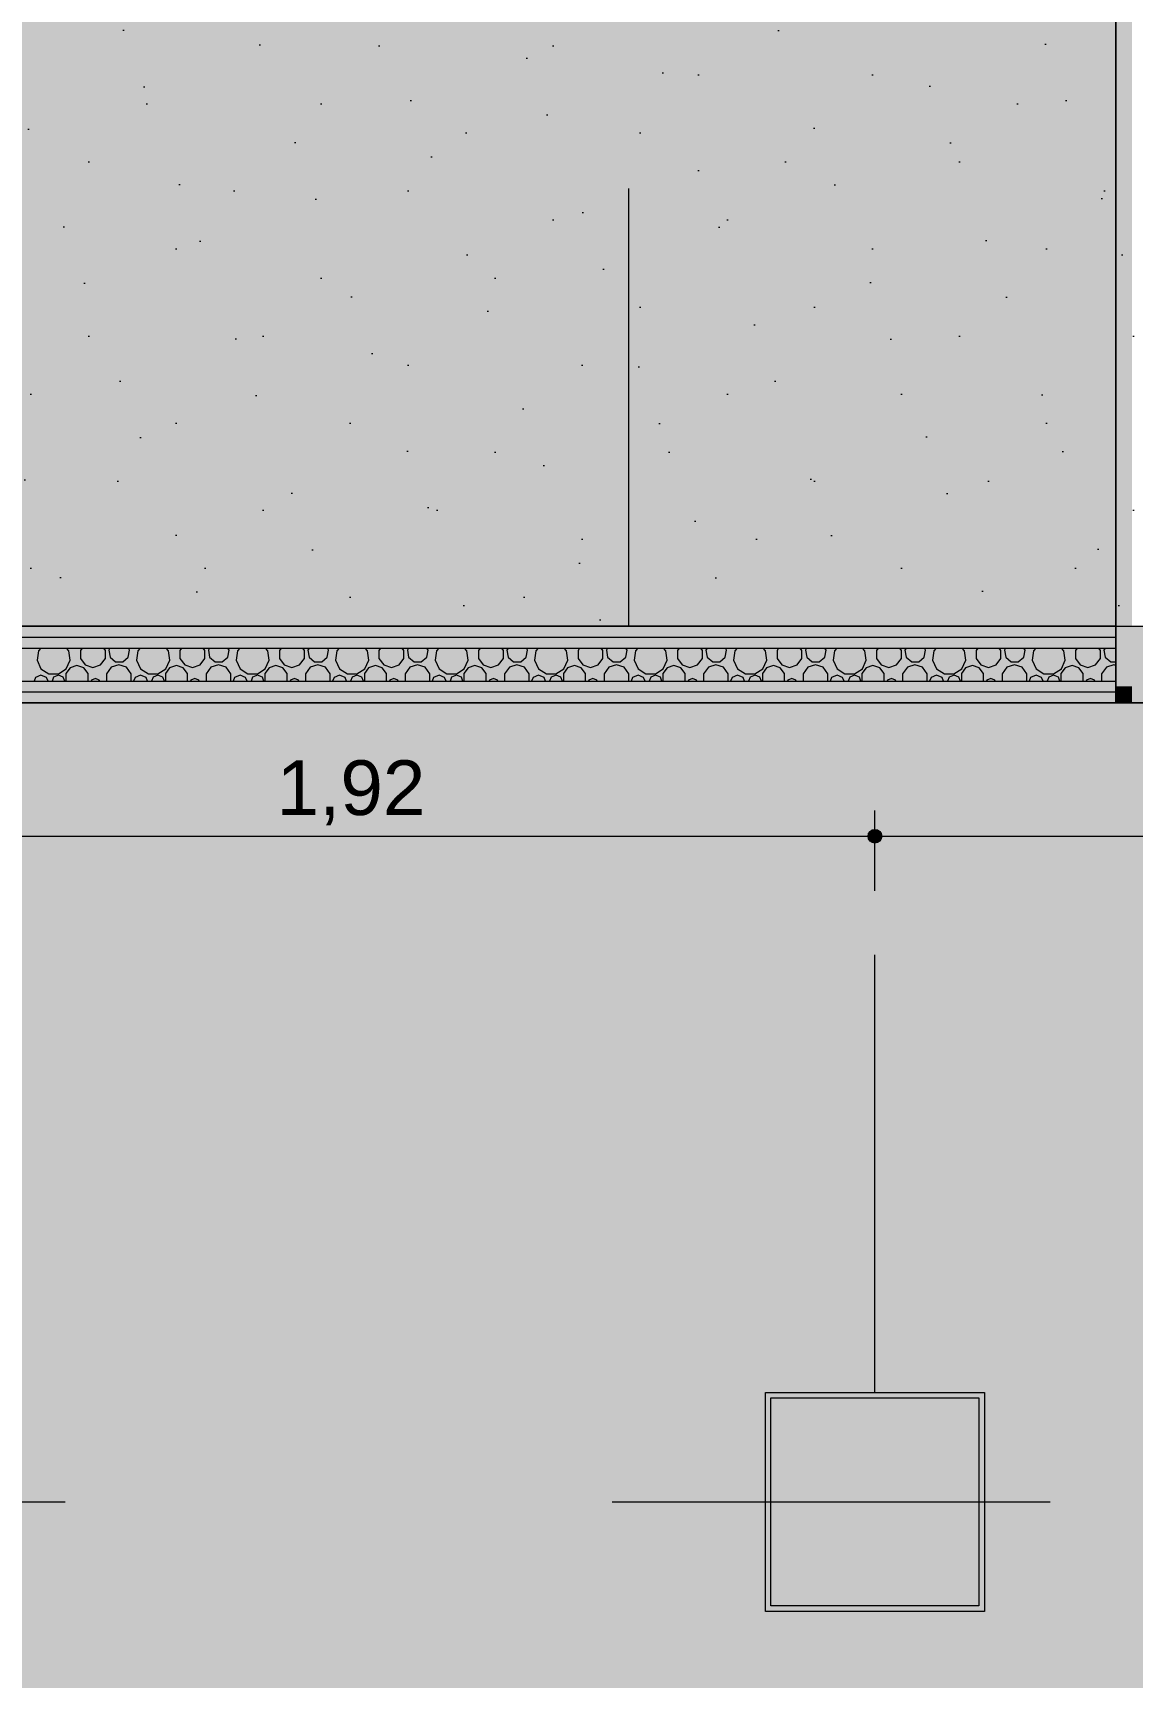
# Model space of a CAD drawing. Header units: metres. Extents: x -77 to -41.1, y -68 to -27.7.
# Drawn here: x -47.673 to -45.664, y -39.02 to -36.016 of the extents above; entities that cross this region are included whole.
import ezdxf

# ---------------------------------------------------------------- set-up
doc = ezdxf.new("R2010")
doc.units = ezdxf.units.M
doc.header["$MEASUREMENT"] = 0
doc.linetypes.add('AStair_dashed', pattern=[1.8, 0.8, -1])
for name, color, linetype in [('COTAS FORRO.EXEC', 7, 'Continuous'), ('FORRO.EXEC', 7, 'Continuous'), ('LUMINOTÉCNICA', 7, 'Continuous'), ('PAREDE CONSTRUIR', 7, 'Continuous')]:
    doc.layers.add(name, color=color, linetype=linetype)
for name, color, linetype, lineweight, true_color in [('COTAS FORRO.EXEC_Caneta_No__25', 7, 'Continuous', 13, 0x982312), ('LAJES.EST_Caneta_No__18', 7, 'Continuous', 0, 0xdfdfdf), ('LAJES.EST_Caneta_No__254', 7, 'Continuous', 0, 0xd1c9ad), ('LUMINOTÉCNICA_Caneta_No__27', 7, 'Continuous', 0, 0xbd2d17), ('ZONA_Caneta_No__56', 7, 'Continuous', 0, 0xffe495)]:
    doc.layers.add(name, color=color, linetype=linetype, lineweight=lineweight, true_color=true_color)
for name, color, linetype, lineweight in [('FORRO.EXEC_Caneta_No__241', 7, 'Continuous', 13), ('LAJES.EST_Caneta_No__241', 7, 'Continuous', 13), ('LAJES.EST_Caneta_No__96', 252, 'Continuous', 0), ('LUMINOTÉCNICA_Caneta_No__96', 252, 'Continuous', 0), ('PAREDE CONSTRUIR_Caneta_No__241', 7, 'Continuous', 13), ('PAREDE CONSTRUIR_Caneta_No__96', 252, 'Continuous', 0)]:
    doc.layers.add(name, color=color, linetype=linetype, lineweight=lineweight)
doc.styles.add('GENERATED_STYLE_1', font='arial.ttf')
doc.dimstyles.new('GENERATED_STYLE__1', dxfattribs={"dimtxt": 0.1, "dimasz": 0.0475, "dimexe": 0.18, "dimexo": 0.1, "dimgap": 0, "dimtad": 1, "dimtih": 1, "dimtoh": 1, "dimzin": 0, "dimdsep": 46, "dimtxsty": 'GENERATED_STYLE_1', "dimblk": 'ARROWHEAD_11', "dimblk1": 'ARROWHEAD_11', "dimblk2": 'ARROWHEAD_11', "dimcen": 0.09, "dimclrd": 256, "dimclre": 256, "dimclrt": 256, "dimadec": 0, "dimazin": 0, "dimtfac": 1, "dimtdec": 4, "dimtmove": 0, "dimatfit": 3, "dimfxl": 0, "dimtolj": 1, "dimtzin": 0, "dimarcsym": 0})
pattern_1 = [(45, (0, 0.5), (-0.159099, 0.159099), [0, -0.15, 0, -0.225]), (110, (0.5, 0.5), (0.21143084, 0.07695453), [0, -0.11, 0, -0.19])]

# ---------------------------------------------------------------- blocks, each defined once
blk = doc.blocks.new('*X124')
at = {"layer": 'PAREDE CONSTRUIR_Caneta_No__96', "color": 252, "linetype": 'Continuous', "lineweight": 0}
for p, q in [((-47.6629, -37.1451), (-47.6653, -37.1622)), ((-47.6586, -37.1402), (-47.6629, -37.1451)), ((-47.6072, -37.1451), (-47.6114, -37.1402)), ((-47.6047, -37.1622), (-47.6072, -37.1451)), ((-47.583, -37.1402), (-47.5859, -37.1442)), ((-47.5859, -37.1442), (-47.5859, -37.159)), ((-47.5859, -37.159), (-47.5772, -37.1709)), ((-47.5492, -37.1709), (-47.5405, -37.159)), ((-47.5405, -37.1442), (-47.5435, -37.1402)), ((-47.5405, -37.159), (-47.5405, -37.1442)), ((-47.532, -37.1402), (-47.5341, -37.1439)), ((-47.5341, -37.1439), (-47.5318, -37.1568)), ((-47.5318, -37.1568), (-47.5218, -37.1652)), ((-47.5087, -37.1652), (-47.4986, -37.1568)), ((-47.4986, -37.1568), (-47.4963, -37.1439)), ((-47.4963, -37.1439), (-47.4984, -37.1402)), ((-47.481, -37.1451), (-47.4835, -37.1622)), ((-47.4767, -37.1402), (-47.481, -37.1451)), ((-47.4253, -37.1451), (-47.4296, -37.1402)), ((-47.4229, -37.1622), (-47.4253, -37.1451)), ((-47.4011, -37.1402), (-47.4041, -37.1442)), ((-47.4041, -37.1442), (-47.4041, -37.159)), ((-47.4041, -37.159), (-47.3954, -37.1709)), ((-47.3674, -37.1709), (-47.3587, -37.159)), ((-47.3587, -37.1442), (-47.3616, -37.1402)), ((-47.3587, -37.159), (-47.3587, -37.1442)), ((-47.3501, -37.1402), (-47.3522, -37.1439)), ((-47.3522, -37.1439), (-47.35, -37.1568)), ((-47.35, -37.1568), (-47.3399, -37.1652)), ((-47.3268, -37.1652), (-47.3167, -37.1568)), ((-47.3167, -37.1568), (-47.3145, -37.1439)), ((-47.3145, -37.1439), (-47.3166, -37.1402)), ((-47.2991, -37.1451), (-47.3016, -37.1622)), ((-47.2949, -37.1402), (-47.2991, -37.1451)), ((-47.2435, -37.1451), (-47.2477, -37.1402)), ((-47.241, -37.1622), (-47.2435, -37.1451)), ((-47.2193, -37.1402), (-47.2222, -37.1442)), ((-47.2222, -37.1442), (-47.2222, -37.159)), ((-47.2222, -37.159), (-47.2135, -37.1709)), ((-47.1855, -37.1709), (-47.1768, -37.159)), ((-47.1768, -37.1442), (-47.1798, -37.1402)), ((-47.1768, -37.159), (-47.1768, -37.1442)), ((-47.1683, -37.1402), (-47.1704, -37.1439)), ((-47.1704, -37.1439), (-47.1681, -37.1568)), ((-47.1681, -37.1568), (-47.1581, -37.1652)), ((-47.1449, -37.1652), (-47.1349, -37.1568)), ((-47.1349, -37.1568), (-47.1326, -37.1439)), ((-47.1326, -37.1439), (-47.1347, -37.1402)), ((-47.1173, -37.1451), (-47.1197, -37.1622)), ((-47.113, -37.1402), (-47.1173, -37.1451)), ((-47.0616, -37.1451), (-47.0659, -37.1402)), ((-47.0592, -37.1622), (-47.0616, -37.1451)), ((-47.0374, -37.1402), (-47.0404, -37.1442)), ((-47.0404, -37.1442), (-47.0404, -37.159)), ((-47.0404, -37.159), (-47.0317, -37.1709)), ((-47.0036, -37.1709), (-46.995, -37.159)), ((-46.995, -37.1442), (-46.9979, -37.1402)), ((-46.995, -37.159), (-46.995, -37.1442)), ((-46.9864, -37.1402), (-46.9885, -37.1439)), ((-46.9885, -37.1439), (-46.9863, -37.1568)), ((-46.9863, -37.1568), (-46.9762, -37.1652)), ((-46.9631, -37.1652), (-46.953, -37.1568)), ((-46.953, -37.1568), (-46.9508, -37.1439)), ((-46.9508, -37.1439), (-46.9529, -37.1402)), ((-46.9354, -37.1451), (-46.9379, -37.1622)), ((-46.9312, -37.1402), (-46.9354, -37.1451)), ((-46.8798, -37.1451), (-46.884, -37.1402)), ((-46.8773, -37.1622), (-46.8798, -37.1451)), ((-46.8556, -37.1402), (-46.8585, -37.1442)), ((-46.8585, -37.1442), (-46.8585, -37.159)), ((-46.8585, -37.159), (-46.8498, -37.1709)), ((-46.8218, -37.1709), (-46.8131, -37.159)), ((-46.8131, -37.1442), (-46.8161, -37.1402)), ((-46.8131, -37.159), (-46.8131, -37.1442)), ((-46.8046, -37.1402), (-46.8067, -37.1439)), ((-46.8067, -37.1439), (-46.8044, -37.1568)), ((-46.8044, -37.1568), (-46.7944, -37.1652)), ((-46.7812, -37.1652), (-46.7712, -37.1568)), ((-46.7712, -37.1568), (-46.7689, -37.1439)), ((-46.7689, -37.1439), (-46.771, -37.1402)), ((-46.7536, -37.1451), (-46.756, -37.1622)), ((-46.7493, -37.1402), (-46.7536, -37.1451)), ((-46.6979, -37.1451), (-46.7022, -37.1402)), ((-46.6954, -37.1622), (-46.6979, -37.1451)), ((-46.6737, -37.1402), (-46.6766, -37.1442)), ((-46.6766, -37.1442), (-46.6766, -37.159)), ((-46.6766, -37.159), (-46.668, -37.1709)), ((-46.6399, -37.1709), (-46.6313, -37.159)), ((-46.6313, -37.1442), (-46.6342, -37.1402)), ((-46.6313, -37.159), (-46.6313, -37.1442)), ((-46.6227, -37.1402), (-46.6248, -37.1439)), ((-46.6248, -37.1439), (-46.6226, -37.1568)), ((-46.6226, -37.1568), (-46.6125, -37.1652)), ((-46.5994, -37.1652), (-46.5893, -37.1568)), ((-46.5893, -37.1568), (-46.5871, -37.1439)), ((-46.5871, -37.1439), (-46.5892, -37.1402)), ((-46.5717, -37.1451), (-46.5742, -37.1622)), ((-46.5675, -37.1402), (-46.5717, -37.1451)), ((-46.516, -37.1451), (-46.5203, -37.1402)), ((-46.5136, -37.1622), (-46.516, -37.1451)), ((-46.4919, -37.1402), (-46.4948, -37.1442)), ((-46.4948, -37.1442), (-46.4948, -37.159)), ((-46.4948, -37.159), (-46.4861, -37.1709)), ((-46.4581, -37.1709), (-46.4494, -37.159)), ((-46.4494, -37.1442), (-46.4524, -37.1402)), ((-46.4494, -37.159), (-46.4494, -37.1442)), ((-46.4409, -37.1402), (-46.443, -37.1439)), ((-46.443, -37.1439), (-46.4407, -37.1568)), ((-46.4407, -37.1568), (-46.4306, -37.1652)), ((-46.4175, -37.1652), (-46.4075, -37.1568)), ((-46.4075, -37.1568), (-46.4052, -37.1439)), ((-46.4052, -37.1439), (-46.4073, -37.1402)), ((-46.3899, -37.1451), (-46.3923, -37.1622)), ((-46.3856, -37.1402), (-46.3899, -37.1451)), ((-46.3342, -37.1451), (-46.3385, -37.1402)), ((-46.3317, -37.1622), (-46.3342, -37.1451)), ((-46.31, -37.1402), (-46.3129, -37.1442)), ((-46.3129, -37.1442), (-46.3129, -37.159)), ((-46.3129, -37.159), (-46.3043, -37.1709)), ((-46.2762, -37.1709), (-46.2676, -37.159)), ((-46.2676, -37.1442), (-46.2705, -37.1402)), ((-46.2676, -37.159), (-46.2676, -37.1442)), ((-46.259, -37.1402), (-46.2611, -37.1439)), ((-46.2611, -37.1439), (-46.2588, -37.1568)), ((-46.2588, -37.1568), (-46.2488, -37.1652)), ((-46.2357, -37.1652), (-46.2256, -37.1568)), ((-46.2256, -37.1568), (-46.2233, -37.1439)), ((-46.2233, -37.1439), (-46.2255, -37.1402)), ((-46.208, -37.1451), (-46.2105, -37.1622)), ((-46.2038, -37.1402), (-46.208, -37.1451)), ((-46.1523, -37.1451), (-46.1566, -37.1402)), ((-46.1499, -37.1622), (-46.1523, -37.1451)), ((-46.1282, -37.1402), (-46.1311, -37.1442)), ((-46.1311, -37.1442), (-46.1311, -37.159)), ((-46.1311, -37.159), (-46.1224, -37.1709)), ((-46.0944, -37.1709), (-46.0857, -37.159)), ((-46.0857, -37.1442), (-46.0886, -37.1402)), ((-46.0857, -37.159), (-46.0857, -37.1442)), ((-46.0772, -37.1402), (-46.0793, -37.1439)), ((-46.0793, -37.1439), (-46.077, -37.1568)), ((-46.077, -37.1568), (-46.0669, -37.1652)), ((-46.0538, -37.1652), (-46.0438, -37.1568)), ((-46.0438, -37.1568), (-46.0415, -37.1439)), ((-46.0415, -37.1439), (-46.0436, -37.1402)), ((-46.0262, -37.1451), (-46.0286, -37.1622)), ((-46.0219, -37.1402), (-46.0262, -37.1451)), ((-45.9705, -37.1451), (-45.9747, -37.1402)), ((-45.968, -37.1622), (-45.9705, -37.1451)), ((-45.9463, -37.1402), (-45.9492, -37.1442)), ((-45.9492, -37.1442), (-45.9492, -37.159)), ((-45.9492, -37.159), (-45.9406, -37.1709)), ((-45.9125, -37.1709), (-45.9039, -37.159)), ((-45.9039, -37.1442), (-45.9068, -37.1402)), ((-45.9039, -37.159), (-45.9039, -37.1442)), ((-45.8953, -37.1402), (-45.8974, -37.1439)), ((-45.8974, -37.1439), (-45.8951, -37.1568)), ((-45.8951, -37.1568), (-45.8851, -37.1652)), ((-45.872, -37.1652), (-45.8619, -37.1568)), ((-45.8619, -37.1568), (-45.8596, -37.1439)), ((-45.8596, -37.1439), (-45.8618, -37.1402)), ((-45.8443, -37.1451), (-45.8468, -37.1622)), ((-45.8401, -37.1402), (-45.8443, -37.1451)), ((-45.7886, -37.1451), (-45.7929, -37.1402)), ((-45.7862, -37.1622), (-45.7886, -37.1451)), ((-45.7644, -37.1402), (-45.7674, -37.1442)), ((-45.7674, -37.1442), (-45.7674, -37.159)), ((-45.7674, -37.159), (-45.7587, -37.1709)), ((-45.7307, -37.1709), (-45.722, -37.159)), ((-45.722, -37.1442), (-45.7249, -37.1402)), ((-45.722, -37.159), (-45.722, -37.1442)), ((-45.7134, -37.1402), (-45.7156, -37.1439)), ((-45.7156, -37.1439), (-45.7133, -37.1568)), ((-45.7133, -37.1568), (-45.7032, -37.1652)), ((-47.6581, -37.1896), (-47.6682, -37.1938)), ((-47.6653, -37.1622), (-47.6581, -37.1779)), ((-47.6581, -37.1779), (-47.6436, -37.1872)), ((-47.648, -37.1938), (-47.6581, -37.1896)), ((-47.6436, -37.1872), (-47.6264, -37.1872)), ((-47.6261, -37.1896), (-47.635, -37.1933)), ((-47.6264, -37.1872), (-47.6119, -37.1779)), ((-47.6173, -37.1933), (-47.6261, -37.1896)), ((-47.605, -37.1761), (-47.6127, -37.1867)), ((-47.6127, -37.1867), (-47.6127, -37.1999)), ((-47.6119, -37.1779), (-47.6047, -37.1622)), ((-47.5925, -37.172), (-47.605, -37.1761)), ((-47.58, -37.1761), (-47.5925, -37.172)), ((-47.5722, -37.1867), (-47.58, -37.1761)), ((-47.5772, -37.1709), (-47.5632, -37.1755)), ((-47.5722, -37.1999), (-47.5722, -37.1867)), ((-47.5632, -37.1755), (-47.5492, -37.1709)), ((-47.5296, -37.1752), (-47.5382, -37.1871)), ((-47.5382, -37.1871), (-47.5382, -37.2002)), ((-47.5157, -37.1707), (-47.5296, -37.1752)), ((-47.5218, -37.1652), (-47.5087, -37.1652)), ((-47.5018, -37.1752), (-47.5157, -37.1707)), ((-47.4932, -37.1871), (-47.5018, -37.1752)), ((-47.4932, -37.2002), (-47.4932, -37.1871)), ((-47.4762, -37.1896), (-47.4863, -37.1938)), ((-47.4835, -37.1622), (-47.4763, -37.1779)), ((-47.4763, -37.1779), (-47.4618, -37.1872)), ((-47.4661, -37.1938), (-47.4762, -37.1896)), ((-47.4618, -37.1872), (-47.4445, -37.1872)), ((-47.4443, -37.1896), (-47.4532, -37.1933)), ((-47.4445, -37.1872), (-47.43, -37.1779)), ((-47.4354, -37.1933), (-47.4443, -37.1896)), ((-47.4231, -37.1761), (-47.4308, -37.1867)), ((-47.4308, -37.1867), (-47.4308, -37.1999)), ((-47.43, -37.1779), (-47.4229, -37.1622)), ((-47.4106, -37.172), (-47.4231, -37.1761)), ((-47.3981, -37.1761), (-47.4106, -37.172)), ((-47.3904, -37.1867), (-47.3981, -37.1761)), ((-47.3954, -37.1709), (-47.3814, -37.1755)), ((-47.3904, -37.1999), (-47.3904, -37.1867)), ((-47.3814, -37.1755), (-47.3674, -37.1709)), ((-47.3478, -37.1752), (-47.3564, -37.1871)), ((-47.3564, -37.1871), (-47.3564, -37.2002)), ((-47.3339, -37.1707), (-47.3478, -37.1752)), ((-47.3399, -37.1652), (-47.3268, -37.1652)), ((-47.32, -37.1752), (-47.3339, -37.1707)), ((-47.3114, -37.1871), (-47.32, -37.1752)), ((-47.3114, -37.2002), (-47.3114, -37.1871)), ((-47.2944, -37.1896), (-47.3045, -37.1938)), ((-47.3016, -37.1622), (-47.2944, -37.1779)), ((-47.2944, -37.1779), (-47.2799, -37.1872)), ((-47.2842, -37.1938), (-47.2944, -37.1896)), ((-47.2799, -37.1872), (-47.2627, -37.1872)), ((-47.2624, -37.1896), (-47.2713, -37.1933)), ((-47.2627, -37.1872), (-47.2482, -37.1779)), ((-47.2536, -37.1933), (-47.2624, -37.1896)), ((-47.2413, -37.1761), (-47.249, -37.1867)), ((-47.249, -37.1867), (-47.249, -37.1999)), ((-47.2482, -37.1779), (-47.241, -37.1622)), ((-47.2288, -37.172), (-47.2413, -37.1761)), ((-47.2162, -37.1761), (-47.2288, -37.172)), ((-47.2085, -37.1867), (-47.2162, -37.1761)), ((-47.2135, -37.1709), (-47.1995, -37.1755)), ((-47.2085, -37.1999), (-47.2085, -37.1867)), ((-47.1995, -37.1755), (-47.1855, -37.1709)), ((-47.1659, -37.1752), (-47.1745, -37.1871)), ((-47.1745, -37.1871), (-47.1745, -37.2002)), ((-47.152, -37.1707), (-47.1659, -37.1752)), ((-47.1581, -37.1652), (-47.1449, -37.1652)), ((-47.1381, -37.1752), (-47.152, -37.1707)), ((-47.1295, -37.1871), (-47.1381, -37.1752)), ((-47.1295, -37.2002), (-47.1295, -37.1871)), ((-47.1125, -37.1896), (-47.1226, -37.1938)), ((-47.1197, -37.1622), (-47.1126, -37.1779)), ((-47.1126, -37.1779), (-47.0981, -37.1872)), ((-47.1024, -37.1938), (-47.1125, -37.1896)), ((-47.0981, -37.1872), (-47.0808, -37.1872)), ((-47.0806, -37.1896), (-47.0894, -37.1933)), ((-47.0808, -37.1872), (-47.0663, -37.1779)), ((-47.0717, -37.1933), (-47.0806, -37.1896)), ((-47.0594, -37.1761), (-47.0671, -37.1867)), ((-47.0671, -37.1867), (-47.0671, -37.1999)), ((-47.0663, -37.1779), (-47.0592, -37.1622)), ((-47.0469, -37.172), (-47.0594, -37.1761)), ((-47.0344, -37.1761), (-47.0469, -37.172)), ((-47.0267, -37.1867), (-47.0344, -37.1761)), ((-47.0317, -37.1709), (-47.0177, -37.1755)), ((-47.0267, -37.1999), (-47.0267, -37.1867)), ((-47.0177, -37.1755), (-47.0036, -37.1709)), ((-46.9841, -37.1752), (-46.9927, -37.1871)), ((-46.9927, -37.1871), (-46.9927, -37.2002)), ((-46.9702, -37.1707), (-46.9841, -37.1752)), ((-46.9762, -37.1652), (-46.9631, -37.1652)), ((-46.9563, -37.1752), (-46.9702, -37.1707)), ((-46.9477, -37.1871), (-46.9563, -37.1752)), ((-46.9477, -37.2002), (-46.9477, -37.1871)), ((-46.9306, -37.1896), (-46.9408, -37.1938)), ((-46.9379, -37.1622), (-46.9307, -37.1779)), ((-46.9307, -37.1779), (-46.9162, -37.1872)), ((-46.9205, -37.1938), (-46.9306, -37.1896)), ((-46.9162, -37.1872), (-46.899, -37.1872)), ((-46.8987, -37.1896), (-46.9076, -37.1933)), ((-46.899, -37.1872), (-46.8845, -37.1779)), ((-46.8899, -37.1933), (-46.8987, -37.1896)), ((-46.8775, -37.1761), (-46.8853, -37.1867)), ((-46.8853, -37.1867), (-46.8853, -37.1999)), ((-46.8845, -37.1779), (-46.8773, -37.1622)), ((-46.865, -37.172), (-46.8775, -37.1761)), ((-46.8525, -37.1761), (-46.865, -37.172)), ((-46.8448, -37.1867), (-46.8525, -37.1761)), ((-46.8498, -37.1709), (-46.8358, -37.1755)), ((-46.8448, -37.1999), (-46.8448, -37.1867)), ((-46.8358, -37.1755), (-46.8218, -37.1709)), ((-46.8022, -37.1752), (-46.8108, -37.1871)), ((-46.8108, -37.1871), (-46.8108, -37.2002)), ((-46.7883, -37.1707), (-46.8022, -37.1752)), ((-46.7944, -37.1652), (-46.7812, -37.1652)), ((-46.7744, -37.1752), (-46.7883, -37.1707)), ((-46.7658, -37.1871), (-46.7744, -37.1752)), ((-46.7658, -37.2002), (-46.7658, -37.1871)), ((-46.7488, -37.1896), (-46.7589, -37.1938)), ((-46.756, -37.1622), (-46.7489, -37.1779)), ((-46.7489, -37.1779), (-46.7344, -37.1872)), ((-46.7387, -37.1938), (-46.7488, -37.1896)), ((-46.7344, -37.1872), (-46.7171, -37.1872)), ((-46.7169, -37.1896), (-46.7257, -37.1933)), ((-46.7171, -37.1872), (-46.7026, -37.1779)), ((-46.708, -37.1933), (-46.7169, -37.1896)), ((-46.6957, -37.1761), (-46.7034, -37.1867)), ((-46.7034, -37.1867), (-46.7034, -37.1999)), ((-46.7026, -37.1779), (-46.6954, -37.1622)), ((-46.6832, -37.172), (-46.6957, -37.1761)), ((-46.6707, -37.1761), (-46.6832, -37.172)), ((-46.663, -37.1867), (-46.6707, -37.1761)), ((-46.668, -37.1709), (-46.654, -37.1755)), ((-46.663, -37.1999), (-46.663, -37.1867)), ((-46.654, -37.1755), (-46.6399, -37.1709)), ((-46.6204, -37.1752), (-46.6289, -37.1871)), ((-46.6289, -37.1871), (-46.6289, -37.2002)), ((-46.6065, -37.1707), (-46.6204, -37.1752)), ((-46.6125, -37.1652), (-46.5994, -37.1652)), ((-46.5925, -37.1752), (-46.6065, -37.1707)), ((-46.584, -37.1871), (-46.5925, -37.1752)), ((-46.584, -37.2002), (-46.584, -37.1871)), ((-46.5669, -37.1896), (-46.577, -37.1938)), ((-46.5742, -37.1622), (-46.567, -37.1779)), ((-46.567, -37.1779), (-46.5525, -37.1872)), ((-46.5568, -37.1938), (-46.5669, -37.1896)), ((-46.5525, -37.1872), (-46.5353, -37.1872)), ((-46.535, -37.1896), (-46.5439, -37.1933)), ((-46.5353, -37.1872), (-46.5208, -37.1779)), ((-46.5262, -37.1933), (-46.535, -37.1896)), ((-46.5138, -37.1761), (-46.5216, -37.1867)), ((-46.5216, -37.1867), (-46.5216, -37.1999)), ((-46.5208, -37.1779), (-46.5136, -37.1622)), ((-46.5013, -37.172), (-46.5138, -37.1761)), ((-46.4888, -37.1761), (-46.5013, -37.172)), ((-46.4811, -37.1867), (-46.4888, -37.1761)), ((-46.4861, -37.1709), (-46.4721, -37.1755)), ((-46.4811, -37.1999), (-46.4811, -37.1867)), ((-46.4721, -37.1755), (-46.4581, -37.1709)), ((-46.4385, -37.1752), (-46.4471, -37.1871)), ((-46.4471, -37.1871), (-46.4471, -37.2002)), ((-46.4246, -37.1707), (-46.4385, -37.1752)), ((-46.4306, -37.1652), (-46.4175, -37.1652)), ((-46.4107, -37.1752), (-46.4246, -37.1707)), ((-46.4021, -37.1871), (-46.4107, -37.1752)), ((-46.4021, -37.2002), (-46.4021, -37.1871)), ((-46.3851, -37.1896), (-46.3952, -37.1938)), ((-46.3923, -37.1622), (-46.3852, -37.1779)), ((-46.3852, -37.1779), (-46.3707, -37.1872)), ((-46.375, -37.1938), (-46.3851, -37.1896)), ((-46.3707, -37.1872), (-46.3534, -37.1872)), ((-46.3532, -37.1896), (-46.362, -37.1933)), ((-46.3534, -37.1872), (-46.3389, -37.1779)), ((-46.3443, -37.1933), (-46.3532, -37.1896)), ((-46.332, -37.1761), (-46.3397, -37.1867)), ((-46.3397, -37.1867), (-46.3397, -37.1999)), ((-46.3389, -37.1779), (-46.3317, -37.1622)), ((-46.3195, -37.172), (-46.332, -37.1761)), ((-46.307, -37.1761), (-46.3195, -37.172)), ((-46.2992, -37.1867), (-46.307, -37.1761)), ((-46.3043, -37.1709), (-46.2903, -37.1755)), ((-46.2992, -37.1999), (-46.2992, -37.1867)), ((-46.2903, -37.1755), (-46.2762, -37.1709)), ((-46.2566, -37.1752), (-46.2652, -37.1871)), ((-46.2652, -37.1871), (-46.2652, -37.2002)), ((-46.2427, -37.1707), (-46.2566, -37.1752)), ((-46.2488, -37.1652), (-46.2357, -37.1652)), ((-46.2288, -37.1752), (-46.2427, -37.1707)), ((-46.2202, -37.1871), (-46.2288, -37.1752)), ((-46.2202, -37.2002), (-46.2202, -37.1871)), ((-46.2032, -37.1896), (-46.2133, -37.1938)), ((-46.2105, -37.1622), (-46.2033, -37.1779)), ((-46.2033, -37.1779), (-46.1888, -37.1872)), ((-46.1931, -37.1938), (-46.2032, -37.1896)), ((-46.1888, -37.1872), (-46.1716, -37.1872)), ((-46.1713, -37.1896), (-46.1802, -37.1933)), ((-46.1716, -37.1872), (-46.157, -37.1779)), ((-46.1624, -37.1933), (-46.1713, -37.1896)), ((-46.1501, -37.1761), (-46.1579, -37.1867)), ((-46.1579, -37.1867), (-46.1579, -37.1999)), ((-46.157, -37.1779), (-46.1499, -37.1622)), ((-46.1376, -37.172), (-46.1501, -37.1761)), ((-46.1251, -37.1761), (-46.1376, -37.172)), ((-46.1174, -37.1867), (-46.1251, -37.1761)), ((-46.1224, -37.1709), (-46.1084, -37.1755)), ((-46.1174, -37.1999), (-46.1174, -37.1867)), ((-46.1084, -37.1755), (-46.0944, -37.1709)), ((-46.0748, -37.1752), (-46.0834, -37.1871)), ((-46.0834, -37.1871), (-46.0834, -37.2002)), ((-46.0609, -37.1707), (-46.0748, -37.1752)), ((-46.0669, -37.1652), (-46.0538, -37.1652)), ((-46.047, -37.1752), (-46.0609, -37.1707)), ((-46.0384, -37.1871), (-46.047, -37.1752)), ((-46.0384, -37.2002), (-46.0384, -37.1871)), ((-46.0214, -37.1896), (-46.0315, -37.1938)), ((-46.0286, -37.1622), (-46.0215, -37.1779)), ((-46.0215, -37.1779), (-46.0069, -37.1872)), ((-46.0113, -37.1938), (-46.0214, -37.1896)), ((-46.0069, -37.1872), (-45.9897, -37.1872)), ((-45.9895, -37.1896), (-45.9983, -37.1933)), ((-45.9897, -37.1872), (-45.9752, -37.1779)), ((-45.9806, -37.1933), (-45.9895, -37.1896)), ((-45.9683, -37.1761), (-45.976, -37.1867)), ((-45.976, -37.1867), (-45.976, -37.1999)), ((-45.9752, -37.1779), (-45.968, -37.1622)), ((-45.9558, -37.172), (-45.9683, -37.1761)), ((-45.9433, -37.1761), (-45.9558, -37.172)), ((-45.9355, -37.1867), (-45.9433, -37.1761)), ((-45.9406, -37.1709), (-45.9265, -37.1755)), ((-45.9355, -37.1999), (-45.9355, -37.1867)), ((-45.9265, -37.1755), (-45.9125, -37.1709)), ((-45.8929, -37.1752), (-45.9015, -37.1871)), ((-45.9015, -37.1871), (-45.9015, -37.2002)), ((-45.879, -37.1707), (-45.8929, -37.1752)), ((-45.8851, -37.1652), (-45.872, -37.1652)), ((-45.8651, -37.1752), (-45.879, -37.1707)), ((-45.8565, -37.1871), (-45.8651, -37.1752)), ((-45.8565, -37.2002), (-45.8565, -37.1871)), ((-45.8395, -37.1896), (-45.8496, -37.1938)), ((-45.8468, -37.1622), (-45.8396, -37.1779)), ((-45.8396, -37.1779), (-45.8251, -37.1872)), ((-45.8294, -37.1938), (-45.8395, -37.1896)), ((-45.8251, -37.1872), (-45.8078, -37.1872)), ((-45.8076, -37.1896), (-45.8165, -37.1933)), ((-45.8078, -37.1872), (-45.7933, -37.1779)), ((-45.7987, -37.1933), (-45.8076, -37.1896)), ((-45.7864, -37.1761), (-45.7942, -37.1867)), ((-45.7942, -37.1867), (-45.7942, -37.1999)), ((-45.7933, -37.1779), (-45.7862, -37.1622)), ((-45.7739, -37.172), (-45.7864, -37.1761)), ((-45.7614, -37.1761), (-45.7739, -37.172)), ((-45.7537, -37.1867), (-45.7614, -37.1761)), ((-45.7587, -37.1709), (-45.7447, -37.1755)), ((-45.7537, -37.1999), (-45.7537, -37.1867)), ((-45.7447, -37.1755), (-45.7307, -37.1709)), ((-45.7111, -37.1752), (-45.7197, -37.1871)), ((-45.7197, -37.1871), (-45.7197, -37.2002)), ((-45.6972, -37.1707), (-45.7111, -37.1752)), ((-45.7032, -37.1652), (-45.694, -37.1652)), ((-45.694, -37.1717), (-45.6972, -37.1707)), ((-47.6682, -37.1938), (-47.6708, -37.2002)), ((-47.6453, -37.2002), (-47.648, -37.1938)), ((-47.635, -37.1933), (-47.6379, -37.2002)), ((-47.6144, -37.2002), (-47.6173, -37.1933)), ((-47.6127, -37.1999), (-47.6125, -37.2002)), ((-47.5725, -37.2002), (-47.5722, -37.1999)), ((-47.5661, -37.1987), (-47.5667, -37.2002)), ((-47.5588, -37.1957), (-47.5661, -37.1987)), ((-47.5515, -37.1987), (-47.5588, -37.1957)), ((-47.5508, -37.2002), (-47.5515, -37.1987)), ((-47.4863, -37.1938), (-47.489, -37.2002)), ((-47.4635, -37.2002), (-47.4661, -37.1938)), ((-47.4532, -37.1933), (-47.456, -37.2002)), ((-47.4326, -37.2002), (-47.4354, -37.1933)), ((-47.4308, -37.1999), (-47.4306, -37.2002)), ((-47.3906, -37.2002), (-47.3904, -37.1999)), ((-47.3842, -37.1987), (-47.3849, -37.2002)), ((-47.3769, -37.1957), (-47.3842, -37.1987)), ((-47.3696, -37.1987), (-47.3769, -37.1957)), ((-47.369, -37.2002), (-47.3696, -37.1987)), ((-47.3045, -37.1938), (-47.3071, -37.2002)), ((-47.2816, -37.2002), (-47.2842, -37.1938)), ((-47.2713, -37.1933), (-47.2742, -37.2002)), ((-47.2507, -37.2002), (-47.2536, -37.1933)), ((-47.249, -37.1999), (-47.2487, -37.2002)), ((-47.2088, -37.2002), (-47.2085, -37.1999)), ((-47.2024, -37.1987), (-47.203, -37.2002)), ((-47.1951, -37.1957), (-47.2024, -37.1987)), ((-47.1878, -37.1987), (-47.1951, -37.1957)), ((-47.1871, -37.2002), (-47.1878, -37.1987)), ((-47.1226, -37.1938), (-47.1252, -37.2002)), ((-47.0997, -37.2002), (-47.1024, -37.1938)), ((-47.0894, -37.1933), (-47.0923, -37.2002)), ((-47.0689, -37.2002), (-47.0717, -37.1933)), ((-47.0671, -37.1999), (-47.0669, -37.2002)), ((-47.0269, -37.2002), (-47.0267, -37.1999)), ((-47.0205, -37.1987), (-47.0211, -37.2002)), ((-47.0132, -37.1957), (-47.0205, -37.1987)), ((-47.0059, -37.1987), (-47.0132, -37.1957)), ((-47.0053, -37.2002), (-47.0059, -37.1987)), ((-46.9408, -37.1938), (-46.9434, -37.2002)), ((-46.9179, -37.2002), (-46.9205, -37.1938)), ((-46.9076, -37.1933), (-46.9105, -37.2002)), ((-46.887, -37.2002), (-46.8899, -37.1933)), ((-46.8853, -37.1999), (-46.885, -37.2002)), ((-46.8451, -37.2002), (-46.8448, -37.1999)), ((-46.8387, -37.1987), (-46.8393, -37.2002)), ((-46.8314, -37.1957), (-46.8387, -37.1987)), ((-46.824, -37.1987), (-46.8314, -37.1957)), ((-46.8234, -37.2002), (-46.824, -37.1987)), ((-46.7589, -37.1938), (-46.7615, -37.2002)), ((-46.736, -37.2002), (-46.7387, -37.1938)), ((-46.7257, -37.1933), (-46.7286, -37.2002)), ((-46.7052, -37.2002), (-46.708, -37.1933)), ((-46.7034, -37.1999), (-46.7032, -37.2002)), ((-46.6632, -37.2002), (-46.663, -37.1999)), ((-46.6568, -37.1987), (-46.6574, -37.2002)), ((-46.6495, -37.1957), (-46.6568, -37.1987)), ((-46.6422, -37.1987), (-46.6495, -37.1957)), ((-46.6416, -37.2002), (-46.6422, -37.1987)), ((-46.577, -37.1938), (-46.5797, -37.2002)), ((-46.5542, -37.2002), (-46.5568, -37.1938)), ((-46.5439, -37.1933), (-46.5467, -37.2002)), ((-46.5233, -37.2002), (-46.5262, -37.1933)), ((-46.5216, -37.1999), (-46.5213, -37.2002)), ((-46.4813, -37.2002), (-46.4811, -37.1999)), ((-46.475, -37.1987), (-46.4756, -37.2002)), ((-46.4676, -37.1957), (-46.475, -37.1987)), ((-46.4603, -37.1987), (-46.4676, -37.1957)), ((-46.4597, -37.2002), (-46.4603, -37.1987)), ((-46.3952, -37.1938), (-46.3978, -37.2002)), ((-46.3723, -37.2002), (-46.375, -37.1938)), ((-46.362, -37.1933), (-46.3649, -37.2002)), ((-46.3414, -37.2002), (-46.3443, -37.1933)), ((-46.3397, -37.1999), (-46.3395, -37.2002)), ((-46.2995, -37.2002), (-46.2992, -37.1999)), ((-46.2931, -37.1987), (-46.2937, -37.2002)), ((-46.2858, -37.1957), (-46.2931, -37.1987)), ((-46.2785, -37.1987), (-46.2858, -37.1957)), ((-46.2779, -37.2002), (-46.2785, -37.1987)), ((-46.2133, -37.1938), (-46.216, -37.2002)), ((-46.1905, -37.2002), (-46.1931, -37.1938)), ((-46.1802, -37.1933), (-46.183, -37.2002)), ((-46.1596, -37.2002), (-46.1624, -37.1933)), ((-46.1579, -37.1999), (-46.1576, -37.2002)), ((-46.1176, -37.2002), (-46.1174, -37.1999)), ((-46.1113, -37.1987), (-46.1119, -37.2002)), ((-46.1039, -37.1957), (-46.1113, -37.1987)), ((-46.0966, -37.1987), (-46.1039, -37.1957)), ((-46.096, -37.2002), (-46.0966, -37.1987)), ((-46.0315, -37.1938), (-46.0341, -37.2002)), ((-46.0086, -37.2002), (-46.0113, -37.1938)), ((-45.9983, -37.1933), (-46.0012, -37.2002)), ((-45.9777, -37.2002), (-45.9806, -37.1933)), ((-45.976, -37.1999), (-45.9758, -37.2002)), ((-45.9358, -37.2002), (-45.9355, -37.1999)), ((-45.9294, -37.1987), (-45.93, -37.2002)), ((-45.9221, -37.1957), (-45.9294, -37.1987)), ((-45.9148, -37.1987), (-45.9221, -37.1957)), ((-45.9142, -37.2002), (-45.9148, -37.1987)), ((-45.8496, -37.1938), (-45.8523, -37.2002)), ((-45.8268, -37.2002), (-45.8294, -37.1938)), ((-45.8165, -37.1933), (-45.8193, -37.2002)), ((-45.7959, -37.2002), (-45.7987, -37.1933)), ((-45.7942, -37.1999), (-45.7939, -37.2002)), ((-45.7539, -37.2002), (-45.7537, -37.1999)), ((-45.7475, -37.1987), (-45.7482, -37.2002)), ((-45.7402, -37.1957), (-45.7475, -37.1987)), ((-45.7329, -37.1987), (-45.7402, -37.1957)), ((-45.7323, -37.2002), (-45.7329, -37.1987))]:
    blk.add_line(p, q, dxfattribs=at)
blk = doc.blocks.new('*D239')
at = {"layer": 'COTAS FORRO.EXEC_Caneta_No__25', "linetype": 'Continuous', "lineweight": 13, "true_color": 0x982312}
for points in [[(-48.0665, -37.4837), (-48.0656, -37.4884), (-48.0629, -37.4925), (-48.0588, -37.4952), (-48.054, -37.4962), (-48.0493, -37.4952), (-48.0452, -37.4925), (-48.0425, -37.4884), (-48.0415, -37.4837), (-48.0425, -37.4789), (-48.0452, -37.4748), (-48.0493, -37.4721), (-48.054, -37.4712), (-48.0588, -37.4721), (-48.0629, -37.4748), (-48.0656, -37.4789)], [(-46.1465, -37.4837), (-46.1456, -37.4884), (-46.1429, -37.4925), (-46.1388, -37.4952), (-46.134, -37.4962), (-46.1293, -37.4952), (-46.1252, -37.4925), (-46.1225, -37.4884), (-46.1215, -37.4837), (-46.1225, -37.4789), (-46.1252, -37.4748), (-46.1293, -37.4721), (-46.134, -37.4712), (-46.1388, -37.4721), (-46.1429, -37.4748), (-46.1456, -37.4789)]]:
    blk.add_hatch(color=24, dxfattribs=at).paths.add_polyline_path(points)
at = {"layer": 'COTAS FORRO.EXEC_Caneta_No__25', "color": 24, "linetype": 'Continuous', "lineweight": 13, "true_color": 0x982312}
for p, q in [((-48.054, -37.4712), (-48.054, -37.4368)), ((-46.134, -37.4712), (-46.134, -37.4368)), ((-48.0415, -37.4837), (-46.1465, -37.4837)), ((-48.054, -37.5837), (-48.054, -37.4962)), ((-46.134, -37.5837), (-46.134, -37.4962))]:
    blk.add_line(p, q, dxfattribs=at)
for centre in [(-48.054, -37.4837), (-46.134, -37.4837)]:
    blk.add_circle(centre, 0.0125, dxfattribs=at)
at = {"layer": 'COTAS FORRO.EXEC_Caneta_No__25', "color": 24, "lineweight": 13, "true_color": 0x982312, "insert": (-47.2275, -37.4637), "char_height": 0.1, "attachment_point": 7, "style": 'GENERATED_STYLE_1'}
blk.add_mtext('\\A1;{\\pql;\\fArial|b0|i0|c0|p0;\\W1.000000;1,92}', dxfattribs=at)
blk = doc.blocks.new('ARROWHEAD_11')
at = {"color": 0, "linetype": 'Continuous', "lineweight": 0}
blk.add_line((0, 0), (-1, 0), dxfattribs=at)
at = {"color": 0, "linetype": 'Continuous', "lineweight": 0, "const_width": 0.25, "flags": 128}
blk.add_lwpolyline([(-0.125, 0, 1), (0.125, 0, 1)], format="xyb", close=True, dxfattribs=at)
blk = doc.blocks.new('*D240')
at = {"layer": 'COTAS FORRO.EXEC_Caneta_No__25', "linetype": 'Continuous', "lineweight": 13, "true_color": 0x982312}
for points in [[(-46.1465, -37.4837), (-46.1456, -37.4884), (-46.1429, -37.4925), (-46.1388, -37.4952), (-46.134, -37.4962), (-46.1293, -37.4952), (-46.1252, -37.4925), (-46.1225, -37.4884), (-46.1215, -37.4837), (-46.1225, -37.4789), (-46.1252, -37.4748), (-46.1293, -37.4721), (-46.134, -37.4712), (-46.1388, -37.4721), (-46.1429, -37.4748), (-46.1456, -37.4789)], [(-44.2265, -37.4837), (-44.2256, -37.4884), (-44.2229, -37.4925), (-44.2188, -37.4952), (-44.214, -37.4962), (-44.2093, -37.4952), (-44.2052, -37.4925), (-44.2025, -37.4884), (-44.2015, -37.4837), (-44.2025, -37.4789), (-44.2052, -37.4748), (-44.2093, -37.4721), (-44.214, -37.4712), (-44.2188, -37.4721), (-44.2229, -37.4748), (-44.2256, -37.4789)]]:
    blk.add_hatch(color=24, dxfattribs=at).paths.add_polyline_path(points)
at = {"layer": 'COTAS FORRO.EXEC_Caneta_No__25', "color": 24, "linetype": 'Continuous', "lineweight": 13, "true_color": 0x982312}
for p, q in [((-44.214, -37.4712), (-44.214, -37.3837)), ((-46.134, -37.4712), (-46.134, -37.4368)), ((-46.1215, -37.4837), (-44.2265, -37.4837)), ((-44.2015, -37.4837), (-44.189, -37.4837)), ((-46.134, -37.5837), (-46.134, -37.4962)), ((-44.214, -37.5305), (-44.214, -37.4962))]:
    blk.add_line(p, q, dxfattribs=at)
for centre in [(-46.134, -37.4837), (-44.214, -37.4837)]:
    blk.add_circle(centre, 0.0125, dxfattribs=at)
at = {"layer": 'COTAS FORRO.EXEC_Caneta_No__25', "color": 24, "lineweight": 13, "true_color": 0x982312, "insert": (-45.3075, -37.4637), "char_height": 0.1, "attachment_point": 7, "style": 'GENERATED_STYLE_1'}
blk.add_mtext('\\A1;{\\pql;\\fArial|b0|i0|c0|p0;\\W1.000000;1,92}', dxfattribs=at)
blk = doc.blocks.new('Fluorescent Lamp 26')
at = {"layer": 'LUMINOTÉCNICA_Caneta_No__27', "linetype": 'Continuous', "lineweight": 0, "true_color": 0xedc9c4}
blk.add_hatch(color=254, dxfattribs=at).paths.add_polyline_path([(0, 0), (0.4, 0), (0.4, 0.4), (0, 0.4)])
at = {"layer": 'LUMINOTÉCNICA_Caneta_No__27', "color": 22, "linetype": 'Continuous', "lineweight": 0, "true_color": 0xbd2d17}
for p, q in [((0.4, 0.4), (0, 0.4)), ((0, 0.4), (0, 0)), ((0.4, 0), (0.4, 0.4)), ((0.39, 0.39), (0.01, 0.39)), ((0.01, 0.39), (0.01, 0.01)), ((0.39, 0.01), (0.39, 0.39)), ((0, 0), (0.4, 0)), ((0.01, 0.01), (0.39, 0.01))]:
    blk.add_line(p, q, dxfattribs=at)

msp = doc.modelspace()

# ---------------------------------------------------------------- hatches: boundary and pattern name
at = {"layer": 'FORRO.EXEC', "linetype": 'Continuous', "lineweight": 0, "true_color": 0xfbfbfb}
for points in [[(-51.074, -37.1002), (-45.694, -37.1002), (-45.694, -32.7997), (-51.074, -32.7997)], [(-53.814, -42.1002), (-44.214, -42.1002), (-44.214, -37.2402), (-53.814, -37.2402)]]:
    msp.add_hatch(color=7, dxfattribs=at).paths.add_polyline_path(points)
at = {"layer": 'LAJES.EST_Caneta_No__18', "linetype": 'Continuous', "lineweight": 0, "true_color": 0xdfdfdf}
h = msp.add_hatch(dxfattribs=at)
h.set_pattern_fill('Piso_Externo__0003', color=254, style=0, pattern_type=2)
h.set_pattern_definition([(45, (0, 0.6), (-0.1909188, 0.1909188), [0, -0.18, 0, -0.27]), (110, (0.6, 0.6), (0.253717, 0.09234544), [0, -0.132, 0, -0.228])])
h.paths.add_polyline_path([(-76.514, -65.1016), (-73.814, -65.1016, -0.414214), (-75.814, -67.1016), (-66.814, -67.1016, -0.414214), (-68.814, -65.1016), (-68.814, -62.301), (-68.814, -45.4002, -0.414214), (-66.514, -43.1002), (-65.914, -43.1002), (-65.914, -42.3002), (-66.514, -42.3002), (-66.514, -38.2041), (-65.114, -38.2041), (-65.114, -36.7038), (-66.514, -36.7038), (-66.514, -32.5997), (-65.114, -32.5997), (-56.714, -32.5997), (-53.814, -32.5997), (-44.014, -32.5997), (-44.014, -42.3002), (-53.814, -42.3002), (-53.814, -47.1002), (-44.014, -47.1002), (-44.014, -50.8516), (-45.6136, -50.8516), (-45.6136, -52.3506), (-44.014, -52.3506), (-44.014, -60.3006), (-48.9163, -60.3006), (-48.9163, -61.1006), (-44.3609, -61.1006), (-44.3609, -67.1016), (-44.014, -67.1016), (-41.514, -67.1016), (-41.514, -28.1016), (-41.714, -28.1016), (-41.714, -60.3006), (-43.014, -60.3006), (-43.014, -30.0016), (-66.514, -30.0016), (-66.514, -28.1016), (-76.514, -28.1016)])
h.paths.add_polyline_path([(-73.814, -45.1016), (-76.314, -45.1016), (-76.314, -43.0892), (-75.7984, -43.0908, -0.414214), (-73.8139, -45.0876)], flags=0)
h.paths.add_polyline_path([(-73.814, -45.5846, -0.009328), (-73.814, -45.6604)], flags=0)
h.paths.add_polyline_path([(-52.814, -46.3002), (-52.814, -43.1002), (-44.014, -43.1002), (-44.014, -46.3002)], flags=0)
h.paths.add_polyline_path([(-67.714, -34.1), (-76.314, -34.1), (-76.314, -32.5997), (-67.714, -32.5997)], flags=0)
at = {"layer": 'LAJES.EST_Caneta_No__254', "linetype": 'Continuous', "lineweight": 0, "true_color": 0xd1c9ad}
h = msp.add_hatch(dxfattribs=at)
h.set_pattern_fill('Haie_OD_0003', color=9, style=0, pattern_type=2)
h.set_pattern_definition(pattern_1)
h.paths.add_polyline_path([(-65.114, -47.1002), (-66.514, -47.1002), (-66.514, -60.3006), (-56.514, -60.3006), (-44.014, -60.3006), (-44.014, -56.6006), (-50.5957, -56.6006), (-50.5957, -54.2479), (-52.6157, -54.2479), (-52.6157, -52.5506), (-50.5957, -52.5506), (-45.6136, -52.5506), (-45.6136, -50.8516), (-44.014, -50.8516), (-44.014, -47.1002), (-53.814, -47.1002), (-53.814, -42.3002), (-44.014, -42.3002), (-44.014, -37.1002), (-51.174, -37.1002), (-51.174, -32.5997), (-53.814, -32.5997), (-56.714, -32.5997), (-58.7637, -32.5997), (-58.7637, -34.9038), (-63.464, -34.9038), (-63.464, -36.5038), (-65.114, -36.5038), (-65.114, -38.4037), (-63.464, -38.4037), (-63.464, -42.1002), (-65.114, -42.1002), (-65.114, -42.3002)])
h.paths.add_polyline_path([(-60.5596, -42.1002), (-60.5596, -38.4037), (-58.8637, -38.4037), (-58.8637, -42.1002)], flags=0)
h.paths.add_polyline_path([(-59.064, -48.7001), (-59.064, -47.3002), (-56.714, -47.3002), (-56.714, -48.7001)], flags=0)
at = {"layer": 'LAJES.EST_Caneta_No__96', "linetype": 'Continuous', "lineweight": 0}
h = msp.add_hatch(dxfattribs=at)
h.set_pattern_fill('Haie_OD_0003', color=252, style=0, pattern_type=2)
h.set_pattern_definition(pattern_1)
h.paths.add_polyline_path([(-51.074, -37.1002), (-44.014, -37.1002), (-44.014, -32.5997), (-51.074, -32.5997)])
at = {"layer": 'PAREDE CONSTRUIR', "linetype": 'Continuous', "lineweight": 0, "true_color": 0xffffff}
for points in [[(-45.694, -34.9009), (-45.694, -37.2102), (-45.664, -37.2102), (-45.664, -34.9009)], [(-51.174, -37.1202), (-45.694, -37.1202), (-45.694, -37.1002), (-51.174, -37.1002)], [(-51.174, -37.1402), (-45.694, -37.1402), (-45.694, -37.1202), (-51.174, -37.1202)], [(-51.174, -37.2202), (-45.694, -37.2202), (-45.694, -37.2002), (-51.174, -37.2002)], [(-51.174, -37.2402), (-45.694, -37.2402), (-45.694, -37.2202), (-51.174, -37.2202)], [(-45.664, -37.2102), (-45.694, -37.2102), (-45.694, -37.2402)], [(-45.664, -37.2102), (-45.694, -37.2402), (-45.664, -37.2402)]]:
    msp.add_hatch(color=7, dxfattribs=at).paths.add_polyline_path(points)

# ---------------------------------------------------------------- linework, layer by layer
at = {"layer": 'FORRO.EXEC_Caneta_No__241', "color": 7, "linetype": 'Continuous', "lineweight": 13, "flags": 128}
for points in [[(-51.074, -37.1002), (-45.694, -37.1002), (-45.694, -32.7997), (-51.074, -32.7997)], [(-53.814, -42.1002), (-44.214, -42.1002), (-44.214, -37.2402), (-53.814, -37.2402)]]:
    msp.add_lwpolyline(points, close=True, dxfattribs=at)
at = {"layer": 'LAJES.EST_Caneta_No__241', "color": 7, "linetype": 'Continuous', "lineweight": 13, "flags": 128}
msp.add_lwpolyline([(-51.074, -37.1002), (-44.014, -37.1002)], dxfattribs=at)
at = {"layer": 'LUMINOTÉCNICA_Caneta_No__96', "color": 252, "linetype": 'AStair_dashed', "lineweight": 0}
for p, q in [((-46.584, -37.1002), (-46.584, -32.8037)), ((-46.134, -42.1002), (-46.134, -37.2002)), ((-53.814, -38.7002), (-44.214, -38.7002))]:
    msp.add_line(p, q, dxfattribs=at)
at = {"layer": 'PAREDE CONSTRUIR_Caneta_No__241', "color": 7, "linetype": 'Continuous', "lineweight": 13}
for p, q in [((-51.174, -37.1202), (-45.694, -37.1202)), ((-51.174, -37.1402), (-45.694, -37.1402)), ((-51.174, -37.2002), (-45.694, -37.2002)), ((-51.174, -37.2202), (-45.694, -37.2202))]:
    msp.add_line(p, q, dxfattribs=at)
at = {"layer": 'PAREDE CONSTRUIR_Caneta_No__241', "color": 7, "linetype": 'Continuous', "lineweight": 13, "flags": 128}
for points in [[(-45.694, -34.9009), (-45.694, -37.2102)], [(-45.694, -37.1002), (-51.174, -37.1002)], [(-45.694, -37.1202), (-45.694, -37.1002)], [(-45.694, -37.1402), (-45.694, -37.1202)], [(-45.694, -37.2002), (-45.694, -37.1402)], [(-45.694, -37.2202), (-45.694, -37.2002)], [(-45.694, -37.2402), (-45.694, -37.2102)], [(-45.694, -37.2402), (-45.694, -37.2202)], [(-51.174, -37.2402), (-45.694, -37.2402)], [(-45.694, -37.2402), (-44.214, -37.2402)]]:
    msp.add_lwpolyline(points, dxfattribs=at)
at = {"layer": 'ZONA_Caneta_No__56', "color": 41, "linetype": 'Continuous', "lineweight": 0, "true_color": 0xffe495, "flags": 128}
for points in [[(-45.694, -32.8037), (-51.074, -32.8037), (-51.074, -37.1002), (-45.694, -37.1002)], [(-44.214, -37.2402), (-53.814, -37.2402), (-53.814, -42.1002), (-44.214, -42.1002)]]:
    msp.add_lwpolyline(points, close=True, dxfattribs=at)

# ---------------------------------------------------------------- block references
at = {"layer": 'LUMINOTÉCNICA', "color": 61, "linetype": 'Continuous', "lineweight": 0, "true_color": 0xeaffaa, "xscale": -1}
msp.add_blockref('Fluorescent Lamp 26', (-45.934, -38.9002), dxfattribs=at)
at = {"layer": 'PAREDE CONSTRUIR', "color": 7, "lineweight": 13}
msp.add_blockref('*X124', (0, 0), dxfattribs=at)

# ---------------------------------------------------------------- dimensions: what is measured, and where the dimension line sits
at = {"layer": 'COTAS FORRO.EXEC', "color": 24, "linetype": 'Continuous', "lineweight": 13, "true_color": 0x982312}
for base, p1, p2, picture, middle in [((-44.214, -37.4837), (-46.134, -38.7002), (-44.214, -37.2402), '*D240', (-45.178, -37.4137)), ((-46.134, -37.4837), (-48.054, -38.7002), (-46.134, -38.7002), '*D239', (-47.098, -37.4137))]:
    dim = msp.add_linear_dim(base=base, p1=p1, p2=p2, dimstyle='GENERATED_STYLE__1', dxfattribs=at)
    dim.commit()
    dim.dimension.update_dxf_attribs({"geometry": picture, "text_midpoint": middle, "dimtype": 160})

doc.saveas('drawing.dxf')
